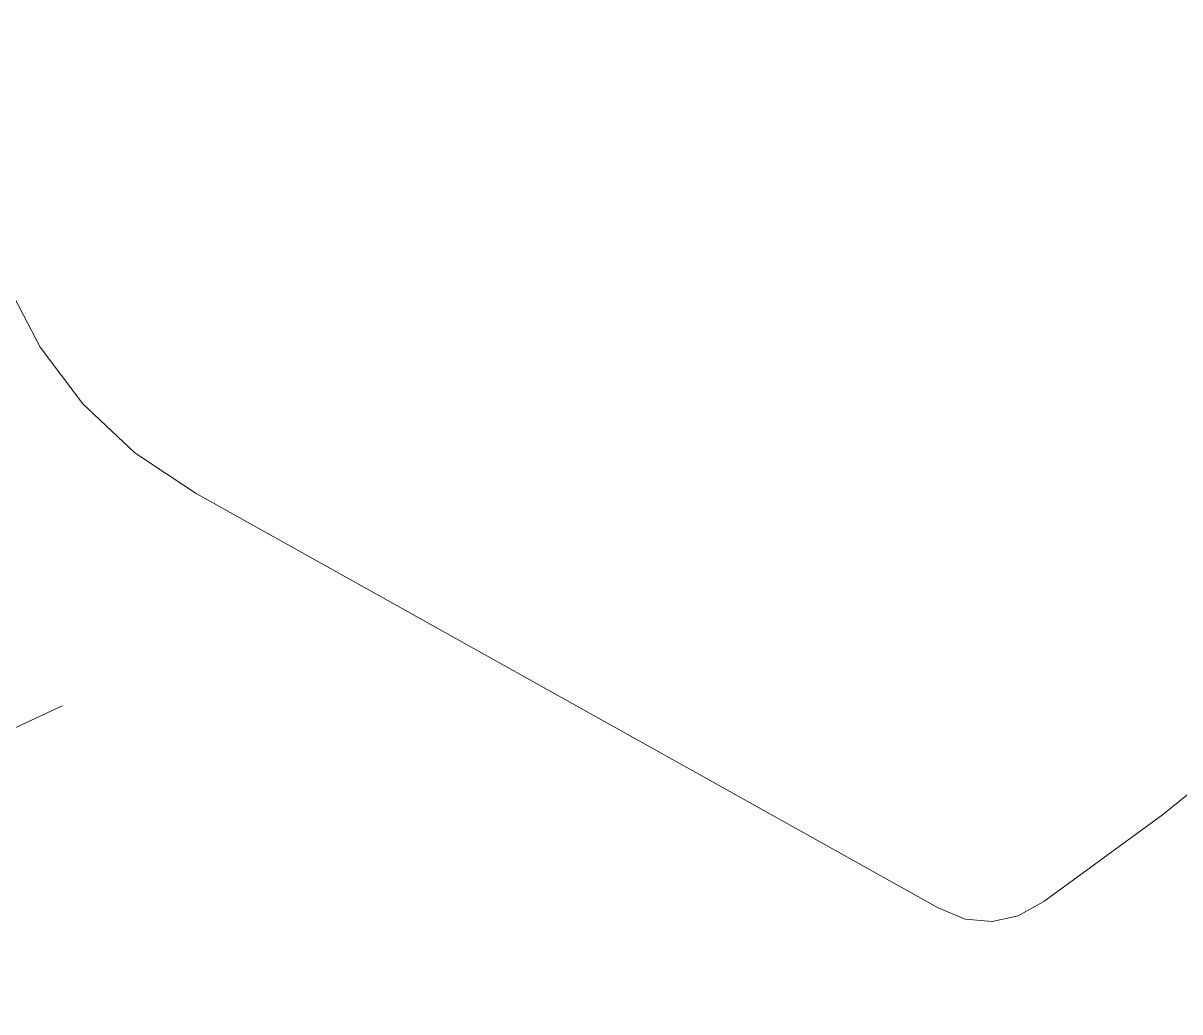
# Model space of a CAD drawing. Extents: x 2498567 to 2501210, y 7092229 to 7094464.
# Drawn here: x 2499522.096 to 2499525.875, y 7093058.414 to 7093061.643 of the extents above; entities that cross this region are included whole.
import ezdxf

# ---------------------------------------------------------------- set-up
doc = ezdxf.new("R2010")
doc.units = 0
doc.header["$MEASUREMENT"] = 0
doc.linetypes.add('HIDDEN', pattern=[0.375, 0.25, -0.125])
doc.layers.add('GRID', color=254, linetype='HIDDEN')
doc.layers.add('Level 31', color=254, linetype='Continuous', lineweight=0)

msp = doc.modelspace()

# ---------------------------------------------------------------- linework, layer by layer
at = {"layer": 'GRID', "color": 252, "linetype": 'HIDDEN', "lineweight": 0, "ltscale": 35}
msp.add_line((2498943.3134, 7092789.4795), (2500922.9421, 7093712.5379), dxfattribs=at)
at = {"layer": 'Level 31', "color": 35, "linetype": 'Continuous', "lineweight": 13}
for p, q in [((2499522.1517, 7093060.5855), (2499522.0411, 7093060.7981)), ((2499522.2919, 7093060.3995), (2499522.1517, 7093060.5855)), ((2499522.4617, 7093060.2401), (2499522.2919, 7093060.3995)), ((2499522.6611, 7093060.1072), (2499522.4617, 7093060.2401)), ((2499525.0852, 7093058.7533), (2499522.6611, 7093060.1072)), ((2499525.9315, 7093059.1487), (2499525.8184, 7093059.0571)), ((2499525.8184, 7093059.0571), (2499525.4308, 7093058.7742)), ((2499525.4308, 7093058.7742), (2499525.3469, 7093058.7274)), ((2499525.1741, 7093058.717), (2499525.0852, 7093058.7533)), ((2499525.2614, 7093058.7084), (2499525.1741, 7093058.717)), ((2499525.3469, 7093058.7274), (2499525.2614, 7093058.7084))]:
    msp.add_line(p, q, dxfattribs=at)

doc.saveas('drawing.dxf')
